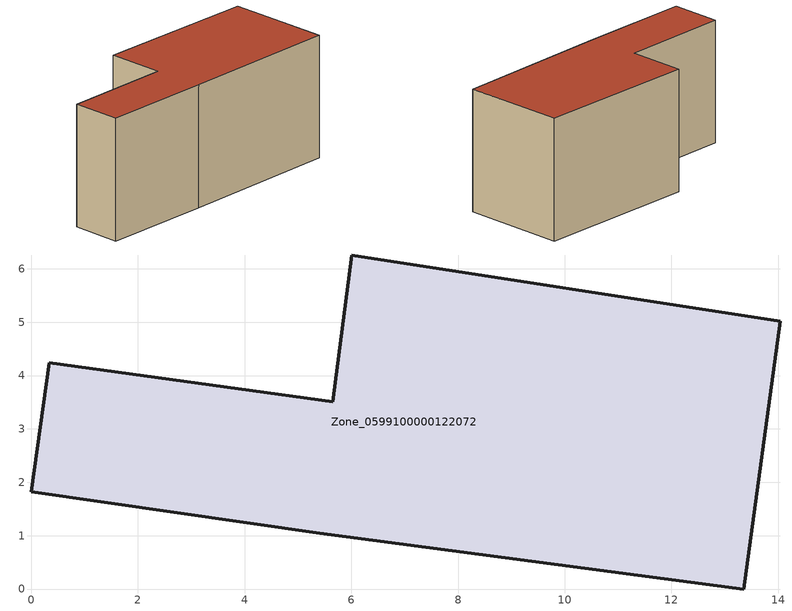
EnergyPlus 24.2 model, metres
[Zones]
Zone_0599100000122072
 floor ground (C_G): 5.41,1.05 0,1.82 0.34,4.24 5.65,3.5 6.01,6.26 14.04,5.02 13.35,0 z0
 wall outside (C_F): 0,1.82 5.41,1.05 13.35,0 14.04,5.02 6.01,6.26 5.65,3.5 0.34,4.24 0,1.82 z0:6.03
 roof outside (C_R): 5.41,1.05 13.35,0 14.04,5.02 6.01,6.26 5.65,3.5 0.34,4.24 0,1.82 z6.03
[BUILDING]
Pand.0599100000122072: North Axis=0; Terrain=City; Loads Convergence Tolerance Value=0.04; Temperature Convergence Tolerance Value=0.4; Solar Distribution=FullExterior; Maximum Number of Warmup Days=25; Minimum Number of Warmup Days=1
[Site:Location]
Rotterdam.The.Hague.AP_ZH_NLD Design_Conditions: Latitude=51.96; Longitude=4.45; Time Zone=1; Elevation=-4.5
[SITE:GROUNDTEMPERATURE:BUILDINGSURFACE]
18, 18, 18, 18, 18, 18, 18, 18, 18, 18, 18, 18
[MATERIAL] Thermal Absorptance=0.9; Solar Absorptance=0.7; Visible Absorptance=0.7
Name | Roughness | Thickness | Conductivity | Density | Specific Heat
G.TI.1946 | MediumSmooth | 0.15 | 1 | 540 | 1210
F.TI.1946 | Rough | 0.3 | 0.857143 | 1920 | 840
R.TI.1946 | MediumRough | 0.2 | 0.1 | 1500 | 1000
[CONSTRUCTION]
C_G: G.TI.1946
C_F: F.TI.1946
C_R: R.TI.1946
[ZONE]
Zone_0599100000122072: Type=1; Multiplier=1; Ceiling Height=Autocalculate; Volume=Autocalculate; Floor Area=autocalculate; Part of Total Floor Area=Yes
[ZONEINFILTRATION:DESIGNFLOWRATE]
Infil_Zone_0599100000122072: Zone or ZoneList or Space or SpaceList=Zone_0599100000122072; Schedule=AlwaysOn; Design Flow Rate Calculation Method=Flow/Area; Flow Rate per Floor Area=0.003; Constant Term Coefficient=1; Temperature Term Coefficient=0; Velocity Term Coefficient=0; Velocity Squared Term Coefficient=0
[HVACTEMPLATE:ZONE:IDEALLOADSAIRSYSTEM]
Zone_0599100000122072: Maximum Heating Supply Air Temperature=50; Minimum Cooling Supply Air Temperature=13; Maximum Heating Supply Air Humidity Ratio=0.0156; Minimum Cooling Supply Air Humidity Ratio=0.0077; Heating Limit=NoLimit; Cooling Limit=NoLimit; Dehumidification Control Type=ConstantSensibleHeatRatio; Cooling Sensible Heat Ratio=0.7; Dehumidification Setpoint=60; Humidification Control Type=None; Humidification Setpoint=30; Outdoor Air Method=None; Outdoor Air Flow Rate per Person=0.00944; Outdoor Air Flow Rate per Zone Floor Area=0; Outdoor Air Flow Rate per Zone=0; Demand Controlled Ventilation Type=None; Outdoor Air Economizer Type=NoEconomizer; Heat Recovery Type=None; Sensible Heat Recovery Effectiveness=0.7; Latent Heat Recovery Effectiveness=0.65
[ZONECONTROL:THERMOSTAT]
ThermostatControl_Zone_0599100000122072: Zone or ZoneList=Zone_0599100000122072; Control Type Schedule=DualSetpointControlType; Control 1=Thermostat_Zone_0599100000122072; Temperature Difference Between Cutout And Setpoint=0
[THERMOSTATSETPOINT:DUALSETPOINT]
Thermostat_Zone_0599100000122072: Heating Setpoint Temperature Schedule=HeatingSetpoint_Zone_0599100000122072; Cooling Setpoint Temperature Schedule=CoolingSetpoint_Zone_0599100000122072
[SCHEDULE:COMPACT]
HeatingSetpoint_Zone_0599100000122072: Through: 12/31, For: AllDays, Until: 24:00, 21
CoolingSetpoint_Zone_0599100000122072: Through: 12/31, For: AllDays, Until: 24:00, 24
DualSetpointControlType: Through: 12/31, For: AllDays, Until: 24:00, 4
AlwaysOn: Through: 12/31, For: AllDays, Until: 24:00, 1
